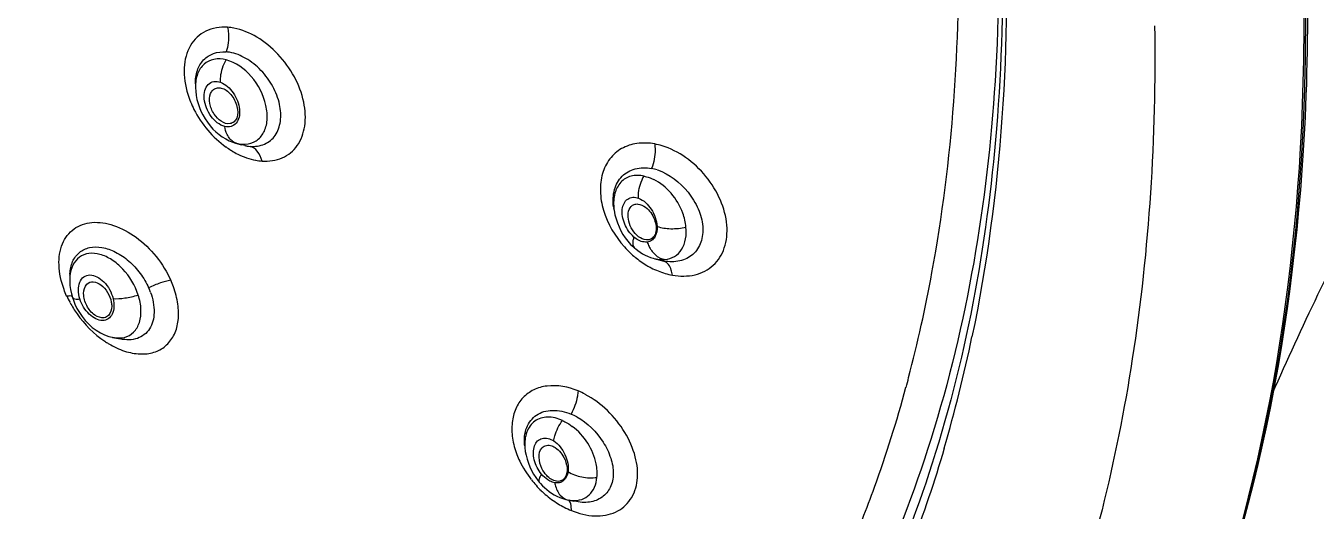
# Model space of a CAD drawing. Header units: millimetres. Extents: x 1241 to 1836, y -3 to 418.
# Drawn here: x 1639.46 to 1651.24, y 344.16 to 348.59 of the extents above; entities that cross this region are included whole.
import ezdxf

# ---------------------------------------------------------------- set-up
doc = ezdxf.new("R2010")
doc.units = ezdxf.units.MM
doc.header["$LTSCALE"] = 32.67
doc.layers.get('0').update_dxf_attribs({"linetype": 'CONTINUOUS'})
doc.layers.add('1', color=7, linetype='CONTINUOUS')

msp = doc.modelspace()

# ---------------------------------------------------------------- linework, layer by layer
at = {"color": 7, "linetype": 'Continuous'}
for p, q in [((1641.011, 348.056), (1641.011, 348.033)), ((1641.011, 348.033), (1641.011, 348.025)), ((1641.011, 348.025), (1641.013, 347.994)), ((1641.011, 348.025), (1641.011, 348.024)), ((1641.375, 347.521), (1641.418, 347.509)), ((1641.377, 347.521), (1641.384, 347.519)), ((1641.382, 347.519), (1641.388, 347.518)), ((1641.418, 347.509), (1641.434, 347.505)), ((1641.46, 347.498), (1641.434, 347.505)), ((1644.826, 346.931), (1644.83, 346.909)), ((1644.83, 346.911), (1644.83, 346.911)), ((1644.83, 346.909), (1644.83, 346.909)), ((1644.83, 346.908), (1644.838, 346.867)), ((1645.201, 346.466), (1645.202, 346.466)), ((1639.864, 346.278), (1639.864, 346.272)), ((1639.864, 346.272), (1639.864, 346.26)), ((1639.864, 346.26), (1639.866, 346.223)), ((1639.865, 346.317), (1639.865, 346.318)), ((1639.866, 346.223), (1639.871, 346.185)), ((1640.02, 346.234), (1640.021, 346.235)), ((1639.911, 346.052), (1639.93, 346.012)), ((1640.251, 345.75), (1640.254, 345.749)), ((1640.254, 345.749), (1640.327, 345.734)), ((1644.016, 344.744), (1644.02, 344.709)), ((1644.017, 344.735), (1644.017, 344.734)), ((1644.413, 344.265), (1644.428, 344.263)), ((1644.428, 344.263), (1644.44, 344.26)), ((1644.47, 344.255), (1644.462, 344.256))]:
    msp.add_line(p, q, dxfattribs=at)
for points in [[(1641.013, 347.994), (1641.018, 347.955), (1641.025, 347.917), (1641.035, 347.881), (1641.047, 347.846), (1641.061, 347.811), (1641.078, 347.777), (1641.098, 347.743), (1641.12, 347.71), (1641.144, 347.678), (1641.17, 347.649), (1641.197, 347.622)], [(1641.197, 347.622), (1641.226, 347.598), (1641.256, 347.577)], [(1641.256, 347.577), (1641.287, 347.558), (1641.318, 347.542)], [(1641.318, 347.542), (1641.351, 347.529), (1641.375, 347.521)], [(1644.838, 346.867), (1644.848, 346.829), (1644.86, 346.792), (1644.875, 346.756), (1644.892, 346.721), (1644.911, 346.688), (1644.932, 346.656), (1644.956, 346.626), (1644.981, 346.597), (1645.009, 346.571), (1645.017, 346.563)], [(1645.017, 346.563), (1645.027, 346.555), (1645.047, 346.54), (1645.068, 346.525), (1645.09, 346.512), (1645.113, 346.499), (1645.136, 346.488), (1645.162, 346.478), (1645.188, 346.47), (1645.202, 346.466)], [(1645.201, 346.466), (1645.206, 346.465), (1645.21, 346.464), (1645.214, 346.463), (1645.217, 346.461), (1645.221, 346.46)], [(1639.871, 346.185), (1639.88, 346.146), (1639.889, 346.112)], [(1639.889, 346.112), (1639.894, 346.096), (1639.911, 346.052)], [(1639.93, 346.012), (1639.952, 345.975), (1639.976, 345.939), (1640.004, 345.904), (1640.036, 345.871), (1640.07, 345.84), (1640.106, 345.813), (1640.144, 345.79), (1640.182, 345.771), (1640.22, 345.758), (1640.251, 345.75)], [(1644.02, 344.709), (1644.027, 344.673), (1644.036, 344.637), (1644.048, 344.601), (1644.061, 344.567), (1644.077, 344.534), (1644.095, 344.502), (1644.115, 344.471), (1644.138, 344.441), (1644.147, 344.429)], [(1644.147, 344.429), (1644.159, 344.415), (1644.177, 344.396), (1644.196, 344.378)], [(1644.196, 344.378), (1644.216, 344.36), (1644.238, 344.343), (1644.26, 344.328), (1644.284, 344.314), (1644.309, 344.3), (1644.335, 344.289), (1644.362, 344.279), (1644.39, 344.271), (1644.413, 344.265)], [(1644.44, 344.26), (1644.451, 344.258), (1644.462, 344.256)]]:
    msp.add_lwpolyline(points, dxfattribs=at)
for centre, radius, start, end in [((1641.27, 348.09), 0.488, 79.1699, 86.1533), ((1641.269, 348.023), 0.33, 80.5983, 86.2067), ((1641.446, 348.066), 0.436, 180.7674, 181.3503), ((1645.095, 346.925), 0.597, 73.1641, 79.7681), ((1641.773, 348.163), 0.832, 234.5488, 238.1987), ((1641.756, 348.136), 0.8, 238.2165, 239.0042), ((1641.539, 347.864), 0.374, 257.8613, 259.2853), ((1641.536, 347.849), 0.359, 259.2856, 261.509), ((1641.533, 347.831), 0.341, 261.4901, 266.1023), ((1641.652, 347.856), 0.5, 259.448, 266.2015), ((1645.098, 346.897), 0.399, 71.5221, 79.4448), ((1645.281, 347), 0.46, 187.4143, 188.5198), ((1645.292, 346.975), 0.467, 185.481, 188.1562), ((1645.614, 347.199), 0.931, 222.1617, 226.9144), ((1645.428, 346.717), 0.312, 198.3869, 202.4317), ((1645.602, 347.186), 0.914, 226.9106, 230.5044), ((1645.37, 346.905), 0.468, 251.4528, 253.6293), ((1645.363, 346.88), 0.443, 253.589, 259.8555), ((1645.323, 346.624), 0.169, 241.4284, 247.7099), ((1645.27, 346.72), 0.263, 266.7724, 274.9853), ((1645.475, 346.949), 0.643, 253.8184, 259.8892), ((1640.218, 346.271), 0.354, 174.362, 178.8087), ((1640.258, 346.312), 0.393, 177.7025, 179.1707), ((1639.989, 345.91), 0.874, 20.069, 24.2486), ((1640.687, 346.512), 0.934, 204.3579, 208.5591), ((1640.03, 345.953), 0.607, 20.9175, 24.0857), ((1640.04, 345.957), 0.596, 19.8785, 20.9117), ((1640.641, 346.401), 0.826, 236.3154, 238.9925), ((1640.63, 346.382), 0.804, 238.9952, 240.8171), ((1635.651, 348.507), 12.271, 344.8159, 345.2441), ((1644.219, 344.57), 0.746, 62.1701, 67.7828), ((1644.248, 344.592), 0.495, 60.6984, 67.4793), ((1644.454, 344.811), 0.443, 185.8437, 188.5869), ((1644.453, 344.777), 0.438, 184.242, 185.5203), ((1644.843, 345.052), 0.975, 218.0749, 222.0308), ((1644.838, 345.048), 0.969, 222.024, 226.0369), ((1644.575, 344.471), 0.29, 189.5095, 193.6408), ((1644.748, 344.925), 0.816, 238.3272, 242.8014), ((1644.375, 344.226), 0.0576, 37.1115, 42.5811), ((1644.466, 344.53), 0.27, 260.0457, 266.6362), ((1644.743, 344.914), 0.804, 242.7264, 247.8815)]:
    msp.add_arc(centre, radius, start, end, dxfattribs=at)
for points, knots in [([(1648.163, 351.746), (1648.325, 350.536), (1648.437, 348.195), (1647.967, 345.367), (1647.208, 343.403), (1646.485, 342.135), (1645.603, 341.053), (1644.908, 340.461), (1644.543, 340.206)], [0, 0, 0, 0, 0.288949, 0.550709, 0.671293, 0.785528, 0.894553, 1, 1, 1, 1]), ([(1647.516, 345.382), (1647.6, 345.698), (1647.897, 347.04), (1647.991, 348.424), (1647.971, 349.469)], [0, 0, 0, 0, 0.23836, 1, 1, 1, 1]), ([(1641.302, 348.577), (1641.236, 348.58), (1641.099, 348.561), (1640.945, 348.414), (1640.892, 348.197), (1640.917, 348.043), (1640.941, 347.966)], [0, 0, 0, 0, 0.237259, 0.461985, 0.710926, 1, 1, 1, 1]), ([(1641.302, 348.577), (1641.307, 348.559), (1641.32, 348.485), (1641.31, 348.406), (1641.291, 348.353)], [0, 0, 0, 0, 0.242685, 1, 1, 1, 1]), ([(1641.618, 347.357), (1641.681, 347.353), (1641.776, 347.366), (1641.882, 347.429), (1641.966, 347.521), (1642.023, 347.684), (1642.008, 347.906), (1641.921, 348.133), (1641.773, 348.337), (1641.584, 348.493), (1641.435, 348.554), (1641.361, 348.569)], [0, 0, 0, 0, 0.107152, 0.157839, 0.208758, 0.317743, 0.443103, 0.583231, 0.729693, 0.871659, 1, 1, 1, 1]), ([(1641.011, 348.06), (1641.01, 348.102), (1641.02, 348.182), (1641.078, 348.285), (1641.176, 348.346), (1641.252, 348.355), (1641.291, 348.353)], [0, 0, 0, 0, 0.271693, 0.514782, 0.749095, 1, 1, 1, 1]), ([(1641.51, 347.491), (1641.554, 347.488), (1641.644, 347.499), (1641.751, 347.587), (1641.796, 347.725), (1641.785, 347.882), (1641.722, 348.043), (1641.616, 348.188), (1641.48, 348.297), (1641.375, 348.34), (1641.323, 348.349)], [0, 0, 0, 0, 0.107254, 0.208285, 0.317639, 0.443433, 0.584127, 0.730854, 0.872515, 1, 1, 1, 1]), ([(1641.291, 348.279), (1641.255, 348.288), (1641.182, 348.295), (1641.082, 348.246), (1641.021, 348.15), (1641.011, 348.073), (1641.011, 348.033)], [0, 0, 0, 0, 0.254089, 0.482138, 0.723297, 1, 1, 1, 1]), ([(1641.24, 348.076), (1641.239, 348.092), (1641.241, 348.163), (1641.264, 348.233), (1641.291, 348.279)], [0, 0, 0, 0, 0.236973, 1, 1, 1, 1]), ([(1641.465, 347.51), (1641.499, 347.511), (1641.569, 347.532), (1641.643, 347.617), (1641.672, 347.735), (1641.654, 347.92), (1641.542, 348.136), (1641.379, 348.256), (1641.291, 348.279)], [0, 0, 0, 0, 0.100373, 0.200633, 0.314452, 0.445848, 0.735726, 1, 1, 1, 1]), ([(1641.279, 347.672), (1641.229, 347.684), (1641.161, 347.743), (1641.109, 347.839), (1641.088, 347.921), (1641.092, 347.997), (1641.121, 348.059), (1641.179, 348.089), (1641.221, 348.083), (1641.24, 348.076)], [0, 0, 0, 0, 0.26254, 0.414165, 0.560314, 0.688591, 0.796183, 0.893219, 1, 1, 1, 1]), ([(1641.169, 348.003), (1641.178, 348.012), (1641.203, 348.027), (1641.249, 348.025), (1641.295, 348.003), (1641.351, 347.95), (1641.396, 347.864), (1641.4, 347.782), (1641.387, 347.749)], [0, 0, 0, 0, 0.095259, 0.197218, 0.316497, 0.453332, 0.746274, 1, 1, 1, 1]), ([(1641.24, 348.076), (1641.287, 348.058), (1641.348, 348.001), (1641.396, 347.908), (1641.416, 347.83), (1641.413, 347.759), (1641.388, 347.699), (1641.336, 347.667), (1641.297, 347.668), (1641.279, 347.672)], [0, 0, 0, 0, 0.268251, 0.419002, 0.563829, 0.692148, 0.800678, 0.897254, 1, 1, 1, 1]), ([(1640.941, 347.966), (1640.956, 347.918), (1641.032, 347.733), (1641.168, 347.572), (1641.29, 347.485)], [0, 0, 0, 0, 0.246975, 1, 1, 1, 1]), ([(1641.328, 347.698), (1641.272, 347.688), (1641.181, 347.765), (1641.138, 347.875), (1641.138, 347.945), (1641.149, 347.972)], [0, 0, 0, 0, 0.466694, 0.75417, 1, 1, 1, 1]), ([(1641.387, 347.749), (1641.382, 347.736), (1641.366, 347.713), (1641.341, 347.7), (1641.328, 347.698)], [0, 0, 0, 0, 0.517577, 1, 1, 1, 1]), ([(1641.337, 347.547), (1641.333, 347.55), (1641.318, 347.566), (1641.307, 347.585), (1641.3, 347.6)], [0, 0, 0, 0, 0.237696, 1, 1, 1, 1]), ([(1641.388, 347.518), (1641.383, 347.519), (1641.365, 347.526), (1641.348, 347.537), (1641.337, 347.547)], [0, 0, 0, 0, 0.239353, 1, 1, 1, 1]), ([(1645.201, 347.513), (1645.148, 347.522), (1645.042, 347.527), (1644.895, 347.48), (1644.782, 347.38), (1644.715, 347.241), (1644.697, 347.077), (1644.739, 346.838), (1644.838, 346.669), (1644.924, 346.574)], [0, 0, 0, 0, 0.122171, 0.234183, 0.34213, 0.45405, 0.575786, 0.709275, 1, 1, 1, 1]), ([(1645.201, 347.513), (1645.203, 347.495), (1645.207, 347.42), (1645.193, 347.343), (1645.172, 347.29)], [0, 0, 0, 0, 0.236515, 1, 1, 1, 1]), ([(1641.344, 347.45), (1641.361, 347.439), (1641.429, 347.402), (1641.504, 347.375), (1641.56, 347.364)], [0, 0, 0, 0, 0.262813, 1, 1, 1, 1]), ([(1641.618, 347.357), (1641.61, 347.389), (1641.586, 347.445), (1641.536, 347.484), (1641.51, 347.491)], [0, 0, 0, 0, 0.554561, 1, 1, 1, 1]), ([(1645.362, 346.316), (1645.43, 346.305), (1645.566, 346.302), (1645.747, 346.393), (1645.853, 346.567), (1645.871, 346.782), (1645.808, 347.01), (1645.676, 347.223), (1645.494, 347.396), (1645.344, 347.473), (1645.268, 347.497)], [0, 0, 0, 0, 0.116406, 0.221821, 0.32795, 0.445741, 0.578388, 0.720839, 0.86449, 1, 1, 1, 1]), ([(1644.825, 346.94), (1644.818, 346.992), (1644.822, 347.093), (1644.892, 347.227), (1645.023, 347.299), (1645.122, 347.299), (1645.172, 347.29)], [0, 0, 0, 0, 0.267707, 0.506894, 0.740775, 1, 1, 1, 1]), ([(1645.225, 347.276), (1645.334, 347.239), (1645.481, 347.124), (1645.602, 346.928), (1645.648, 346.768), (1645.633, 346.617), (1645.557, 346.496), (1645.428, 346.435), (1645.332, 346.436), (1645.285, 346.444)], [0, 0, 0, 0, 0.278112, 0.420717, 0.553018, 0.670338, 0.776662, 0.883284, 1, 1, 1, 1]), ([(1645.103, 347.22), (1645.064, 347.228), (1644.985, 347.231), (1644.883, 347.169), (1644.827, 347.059), (1644.823, 346.975), (1644.828, 346.931)], [0, 0, 0, 0, 0.248811, 0.477663, 0.719584, 1, 1, 1, 1]), ([(1645.053, 347.018), (1645.052, 347.034), (1645.054, 347.104), (1645.076, 347.174), (1645.103, 347.22)], [0, 0, 0, 0, 0.236945, 1, 1, 1, 1]), ([(1645.103, 347.22), (1645.11, 347.218), (1645.141, 347.211), (1645.171, 347.199), (1645.193, 347.188)], [0, 0, 0, 0, 0.240038, 1, 1, 1, 1]), ([(1645.486, 346.753), (1645.482, 346.797), (1645.456, 346.91), (1645.361, 347.068), (1645.253, 347.159), (1645.193, 347.188)], [0, 0, 0, 0, 0.243961, 0.630647, 1, 1, 1, 1]), ([(1643.815, 339.761), (1643.25, 339.462), (1642.012, 339.01), (1639.997, 338.835), (1637.883, 339.149), (1635.735, 339.927), (1633.607, 341.141), (1630.813, 343.333), (1629.016, 345.433), (1627.966, 346.968)], [0, 0, 0, 0, 0.101346, 0.206262, 0.317787, 0.437812, 0.566982, 0.704831, 1, 1, 1, 1]), ([(1627.991, 346.986), (1628.563, 346.151), (1629.783, 344.581), (1631.846, 342.537), (1634.048, 340.903), (1636.318, 339.737), (1638.584, 339.082), (1640.774, 338.972), (1642.806, 339.427), (1643.989, 340.1), (1644.513, 340.507)], [0, 0, 0, 0, 0.153866, 0.301465, 0.440424, 0.569201, 0.687465, 0.796442, 0.899128, 1, 1, 1, 1]), ([(1645.01, 346.664), (1644.974, 346.696), (1644.931, 346.758), (1644.905, 346.85), (1644.9, 346.93), (1644.933, 347.008), (1645.002, 347.031), (1645.036, 347.024), (1645.053, 347.018)], [0, 0, 0, 0, 0.295764, 0.443745, 0.578953, 0.792288, 0.890398, 1, 1, 1, 1]), ([(1645.054, 346.666), (1645.032, 346.683), (1644.994, 346.728), (1644.952, 346.819), (1644.954, 346.911), (1644.987, 346.943)], [0, 0, 0, 0, 0.271591, 0.554147, 1, 1, 1, 1]), ([(1644.987, 346.943), (1644.994, 346.951), (1645.013, 346.963), (1645.061, 346.969), (1645.097, 346.951), (1645.117, 346.936)], [0, 0, 0, 0, 0.223941, 0.454455, 1, 1, 1, 1]), ([(1645.053, 347.018), (1645.101, 347.001), (1645.181, 346.919), (1645.218, 346.816), (1645.222, 346.761)], [0, 0, 0, 0, 0.480544, 1, 1, 1, 1]), ([(1645.117, 346.936), (1645.154, 346.908), (1645.206, 346.833), (1645.22, 346.739), (1645.208, 346.699)], [0, 0, 0, 0, 0.520316, 1, 1, 1, 1]), ([(1639.812, 346.186), (1639.786, 346.257), (1639.754, 346.398), (1639.78, 346.6), (1639.893, 346.753), (1640.074, 346.813), (1640.279, 346.777), (1640.555, 346.626), (1640.717, 346.422), (1640.786, 346.269)], [0, 0, 0, 0, 0.133923, 0.24865, 0.349002, 0.450467, 0.567755, 0.704035, 1, 1, 1, 1]), ([(1645.222, 346.761), (1645.224, 346.728), (1645.217, 346.676), (1645.174, 346.63), (1645.146, 346.62), (1645.132, 346.618)], [0, 0, 0, 0, 0.546955, 0.776637, 1, 1, 1, 1]), ([(1645.208, 346.699), (1645.203, 346.684), (1645.189, 346.656), (1645.16, 346.641), (1645.146, 346.638)], [0, 0, 0, 0, 0.523665, 1, 1, 1, 1]), ([(1645.222, 346.761), (1645.262, 346.747), (1645.351, 346.735), (1645.441, 346.743), (1645.486, 346.753)], [0, 0, 0, 0, 0.475113, 1, 1, 1, 1]), ([(1645.293, 346.459), (1645.324, 346.461), (1645.384, 346.48), (1645.479, 346.575), (1645.493, 346.684), (1645.486, 346.753)], [0, 0, 0, 0, 0.234329, 0.466498, 1, 1, 1, 1]), ([(1639.866, 346.328), (1639.867, 346.366), (1639.881, 346.44), (1639.947, 346.529), (1640.047, 346.577), (1640.165, 346.575), (1640.289, 346.529), (1640.409, 346.448), (1640.51, 346.335), (1640.563, 346.247), (1640.584, 346.2)], [0, 0, 0, 0, 0.113357, 0.214869, 0.315475, 0.427382, 0.555677, 0.698597, 0.849769, 1, 1, 1, 1]), ([(1645.01, 346.664), (1645.007, 346.653), (1644.998, 346.621), (1645, 346.579), (1645.017, 346.563)], [0, 0, 0, 0, 0.322624, 1, 1, 1, 1]), ([(1645.132, 346.618), (1645.123, 346.617), (1645.078, 346.618), (1645.036, 346.642), (1645.01, 346.664)], [0, 0, 0, 0, 0.222162, 1, 1, 1, 1]), ([(1645.146, 346.638), (1645.139, 346.637), (1645.106, 346.635), (1645.074, 346.651), (1645.054, 346.666)], [0, 0, 0, 0, 0.222921, 1, 1, 1, 1]), ([(1640.489, 346.135), (1640.46, 346.222), (1640.388, 346.344), (1640.254, 346.458), (1640.147, 346.51), (1640.041, 346.522), (1639.947, 346.487), (1639.885, 346.407), (1639.869, 346.341), (1639.865, 346.306)], [0, 0, 0, 0, 0.300234, 0.443935, 0.572383, 0.683018, 0.783017, 0.884401, 1, 1, 1, 1]), ([(1645.159, 346.559), (1645.165, 346.55), (1645.187, 346.518), (1645.217, 346.49), (1645.242, 346.476)], [0, 0, 0, 0, 0.264136, 1, 1, 1, 1]), ([(1645.128, 346.405), (1645.142, 346.397), (1645.195, 346.368), (1645.252, 346.345), (1645.296, 346.332)], [0, 0, 0, 0, 0.257559, 1, 1, 1, 1]), ([(1645.362, 346.316), (1645.36, 346.332), (1645.35, 346.381), (1645.318, 346.433), (1645.285, 346.444)], [0, 0, 0, 0, 0.309525, 1, 1, 1, 1]), ([(1639.957, 346.099), (1639.948, 346.125), (1639.94, 346.177), (1639.95, 346.25), (1639.988, 346.305), (1640.051, 346.324), (1640.118, 346.303), (1640.203, 346.238), (1640.246, 346.159), (1640.259, 346.102)], [0, 0, 0, 0, 0.140692, 0.262251, 0.364044, 0.460948, 0.57275, 0.705429, 1, 1, 1, 1]), ([(1640.179, 345.928), (1640.15, 345.923), (1640.079, 345.95), (1640.014, 346.035), (1639.981, 346.138), (1639.999, 346.212), (1640.02, 346.234)], [0, 0, 0, 0, 0.217762, 0.498319, 0.780118, 1, 1, 1, 1]), ([(1640.021, 346.235), (1640.035, 346.249), (1640.085, 346.265), (1640.157, 346.228), (1640.214, 346.161), (1640.238, 346.101), (1640.243, 346.07)], [0, 0, 0, 0, 0.190383, 0.422961, 0.706458, 1, 1, 1, 1]), ([(1640.786, 346.269), (1640.754, 346.264), (1640.685, 346.245), (1640.619, 346.217), (1640.584, 346.2)], [0, 0, 0, 0, 0.460539, 1, 1, 1, 1]), ([(1639.836, 346.126), (1639.841, 346.127), (1639.857, 346.129), (1639.873, 346.13), (1639.885, 346.128)], [0, 0, 0, 0, 0.283419, 1, 1, 1, 1]), ([(1639.889, 346.112), (1639.891, 346.105), (1639.919, 346.096), (1639.941, 346.098), (1639.957, 346.099)], [0, 0, 0, 0, 0.33441, 1, 1, 1, 1]), ([(1640.259, 346.102), (1640.265, 346.077), (1640.27, 346.029), (1640.258, 345.963), (1640.219, 345.914), (1640.16, 345.897), (1640.097, 345.916), (1640.016, 345.975), (1639.973, 346.047), (1639.957, 346.099)], [0, 0, 0, 0, 0.138757, 0.258578, 0.360166, 0.458312, 0.570535, 0.702827, 1, 1, 1, 1]), ([(1640.238, 345.68), (1640.284, 345.654), (1640.376, 345.614), (1640.517, 345.59), (1640.647, 345.609), (1640.753, 345.674), (1640.828, 345.777), (1640.86, 345.909), (1640.855, 346.058), (1640.829, 346.159), (1640.81, 346.21)], [0, 0, 0, 0, 0.142449, 0.269842, 0.383687, 0.490729, 0.599513, 0.718446, 0.852042, 1, 1, 1, 1]), ([(1640.259, 346.102), (1640.295, 346.1), (1640.373, 346.106), (1640.449, 346.123), (1640.489, 346.135)], [0, 0, 0, 0, 0.459009, 1, 1, 1, 1]), ([(1640.601, 346.159), (1640.622, 346.101), (1640.646, 345.987), (1640.61, 345.821), (1640.482, 345.721), (1640.377, 345.723), (1640.327, 345.734)], [0, 0, 0, 0, 0.293688, 0.537361, 0.756257, 1, 1, 1, 1]), ([(1640.363, 345.749), (1640.394, 345.757), (1640.455, 345.791), (1640.508, 345.888), (1640.52, 346.008), (1640.503, 346.092), (1640.489, 346.135)], [0, 0, 0, 0, 0.211867, 0.43864, 0.699825, 1, 1, 1, 1]), ([(1639.867, 346.065), (1639.886, 346.03), (1639.97, 345.896), (1640.085, 345.779), (1640.183, 345.713)], [0, 0, 0, 0, 0.252607, 1, 1, 1, 1]), ([(1640.243, 346.07), (1640.246, 346.058), (1640.25, 346.016), (1640.238, 345.969), (1640.217, 345.948)], [0, 0, 0, 0, 0.291341, 1, 1, 1, 1]), ([(1640.254, 345.749), (1640.264, 345.747), (1640.3, 345.741), (1640.337, 345.743), (1640.363, 345.749)], [0, 0, 0, 0, 0.265362, 1, 1, 1, 1]), ([(1644.501, 345.26), (1644.412, 345.296), (1644.27, 345.326), (1644.096, 345.277), (1643.994, 345.204), (1643.926, 345.098), (1643.894, 344.969), (1643.899, 344.825), (1643.925, 344.728), (1643.944, 344.68)], [0, 0, 0, 0, 0.265317, 0.381798, 0.492482, 0.60461, 0.724609, 0.856281, 1, 1, 1, 1]), ([(1647.095, 344.092), (1647.134, 344.188), (1647.283, 344.583), (1647.409, 344.986), (1647.493, 345.293)], [0, 0, 0, 0, 0.245731, 1, 1, 1, 1]), ([(1644.501, 345.26), (1644.5, 345.244), (1644.491, 345.17), (1644.465, 345.1), (1644.438, 345.049)], [0, 0, 0, 0, 0.224431, 1, 1, 1, 1]), ([(1644.44, 344.169), (1644.508, 344.142), (1644.644, 344.107), (1644.845, 344.137), (1644.995, 344.262), (1645.057, 344.453), (1645.032, 344.671), (1644.935, 344.891), (1644.778, 345.088), (1644.641, 345.19), (1644.567, 345.229)], [0, 0, 0, 0, 0.126427, 0.236405, 0.338102, 0.446024, 0.569983, 0.709062, 0.855881, 1, 1, 1, 1]), ([(1644.014, 344.765), (1644.008, 344.819), (1644.017, 344.926), (1644.114, 345.055), (1644.275, 345.097), (1644.384, 345.071), (1644.438, 345.049)], [0, 0, 0, 0, 0.256506, 0.484343, 0.721499, 1, 1, 1, 1]), ([(1644.36, 344.99), (1644.317, 345.01), (1644.229, 345.035), (1644.098, 344.996), (1644.02, 344.883), (1644.013, 344.792), (1644.017, 344.744)], [0, 0, 0, 0, 0.2681, 0.497558, 0.728269, 1, 1, 1, 1]), ([(1644.279, 344.804), (1644.281, 344.819), (1644.296, 344.886), (1644.328, 344.948), (1644.36, 344.99)], [0, 0, 0, 0, 0.226758, 1, 1, 1, 1]), ([(1644.36, 344.99), (1644.367, 344.987), (1644.398, 344.971), (1644.427, 344.953), (1644.448, 344.937)], [0, 0, 0, 0, 0.241615, 1, 1, 1, 1]), ([(1644.674, 344.472), (1644.677, 344.512), (1644.67, 344.623), (1644.598, 344.79), (1644.504, 344.896), (1644.448, 344.937)], [0, 0, 0, 0, 0.229293, 0.611558, 1, 1, 1, 1]), ([(1644.491, 345.023), (1644.587, 344.969), (1644.71, 344.847), (1644.804, 344.655), (1644.832, 344.511), (1644.806, 344.379), (1644.725, 344.281), (1644.602, 344.236), (1644.514, 344.244), (1644.47, 344.255)], [0, 0, 0, 0, 0.290877, 0.43197, 0.559381, 0.670961, 0.773564, 0.879811, 1, 1, 1, 1]), ([(1644.168, 344.501), (1644.137, 344.539), (1644.102, 344.605), (1644.091, 344.697), (1644.1, 344.758), (1644.128, 344.806), (1644.191, 344.842), (1644.248, 344.823), (1644.279, 344.804)], [0, 0, 0, 0, 0.303761, 0.445624, 0.570686, 0.677582, 0.776207, 1, 1, 1, 1]), ([(1644.279, 344.804), (1644.324, 344.775), (1644.392, 344.685), (1644.417, 344.576), (1644.41, 344.523)], [0, 0, 0, 0, 0.505823, 1, 1, 1, 1]), ([(1644.215, 344.49), (1644.197, 344.508), (1644.148, 344.579), (1644.13, 344.697), (1644.174, 344.742)], [0, 0, 0, 0, 0.288183, 1, 1, 1, 1]), ([(1644.174, 344.742), (1644.184, 344.752), (1644.213, 344.768), (1644.246, 344.764), (1644.261, 344.759)], [0, 0, 0, 0, 0.477296, 1, 1, 1, 1]), ([(1644.261, 344.759), (1644.267, 344.757), (1644.294, 344.745), (1644.317, 344.727), (1644.332, 344.71)], [0, 0, 0, 0, 0.23019, 1, 1, 1, 1]), ([(1644.332, 344.71), (1644.348, 344.693), (1644.395, 344.626), (1644.416, 344.523), (1644.384, 344.472)], [0, 0, 0, 0, 0.278738, 1, 1, 1, 1]), ([(1643.944, 344.68), (1643.951, 344.66), (1643.986, 344.579), (1644.034, 344.503), (1644.075, 344.451)], [0, 0, 0, 0, 0.243268, 1, 1, 1, 1]), ([(1644.168, 344.501), (1644.159, 344.487), (1644.145, 344.467), (1644.141, 344.436), (1644.147, 344.429)], [0, 0, 0, 0, 0.641236, 1, 1, 1, 1]), ([(1644.245, 344.438), (1644.238, 344.442), (1644.209, 344.458), (1644.185, 344.482), (1644.168, 344.501)], [0, 0, 0, 0, 0.234987, 1, 1, 1, 1]), ([(1644.334, 344.437), (1644.324, 344.435), (1644.279, 344.435), (1644.238, 344.464), (1644.215, 344.49)], [0, 0, 0, 0, 0.215438, 1, 1, 1, 1]), ([(1644.41, 344.523), (1644.406, 344.493), (1644.387, 344.447), (1644.333, 344.42), (1644.303, 344.42), (1644.289, 344.423)], [0, 0, 0, 0, 0.518094, 0.751667, 1, 1, 1, 1]), ([(1644.41, 344.523), (1644.448, 344.5), (1644.535, 344.469), (1644.628, 344.465), (1644.674, 344.472)], [0, 0, 0, 0, 0.488854, 1, 1, 1, 1]), ([(1644.45, 344.261), (1644.478, 344.259), (1644.535, 344.265), (1644.608, 344.309), (1644.658, 344.382), (1644.671, 344.441), (1644.674, 344.472)], [0, 0, 0, 0, 0.248934, 0.483973, 0.728332, 1, 1, 1, 1]), ([(1644.165, 344.35), (1644.177, 344.339), (1644.225, 344.295), (1644.278, 344.256), (1644.319, 344.231)], [0, 0, 0, 0, 0.253226, 1, 1, 1, 1]), ([(1644.293, 344.403), (1644.301, 344.369), (1644.327, 344.308), (1644.385, 344.271), (1644.413, 344.265)], [0, 0, 0, 0, 0.545469, 1, 1, 1, 1]), ([(1644.44, 344.169), (1644.441, 344.178), (1644.44, 344.21), (1644.434, 344.243), (1644.421, 344.261)], [0, 0, 0, 0, 0.297647, 1, 1, 1, 1])]:
    msp.add_open_spline(points, degree=3, knots=knots, dxfattribs=at)
for points in [[(1641.149, 347.972), (1641.154, 347.984), (1641.16, 347.994), (1641.169, 348.003)], [(1641.3, 347.6), (1641.289, 347.622), (1641.282, 347.647), (1641.279, 347.672)], [(1641.388, 347.518), (1641.401, 347.515), (1641.414, 347.512), (1641.427, 347.511)], [(1641.427, 347.511), (1641.44, 347.51), (1641.452, 347.509), (1641.465, 347.51)], [(1645.14, 346.598), (1645.146, 346.584), (1645.152, 346.571), (1645.159, 346.559)], [(1645.021, 346.481), (1645.055, 346.453), (1645.091, 346.428), (1645.128, 346.405)], [(1645.202, 346.466), (1645.219, 346.462), (1645.237, 346.459), (1645.256, 346.458)], [(1645.259, 346.468), (1645.27, 346.464), (1645.281, 346.461), (1645.293, 346.459)], [(1639.836, 346.126), (1639.827, 346.146), (1639.819, 346.166), (1639.812, 346.186)], [(1640.217, 345.948), (1640.207, 345.938), (1640.193, 345.931), (1640.179, 345.928)], [(1644.366, 344.452), (1644.356, 344.445), (1644.345, 344.439), (1644.334, 344.437)], [(1644.384, 344.472), (1644.379, 344.465), (1644.373, 344.458), (1644.366, 344.452)], [(1644.289, 344.423), (1644.274, 344.426), (1644.259, 344.431), (1644.245, 344.438)]]:
    msp.add_open_spline(points, degree=3, dxfattribs=at)
at = {"layer": '1', "color": 7, "linetype": 'Continuous'}
msp.add_arc((1635.286, 348.411), 13.082, 343.6896, 348.2759, dxfattribs=at)
for points, knots in [([(1650.523, 354.033), (1650.777, 352.926), (1651.135, 350.738), (1651.227, 346.613), (1650.584, 343.597), (1649.756, 341.869)], [0, 0, 0, 0, 0.275287, 0.535393, 1, 1, 1, 1]), ([(1649.792, 341.945), (1650.593, 343.66), (1651.204, 346.651), (1651.095, 350.742), (1650.731, 352.919), (1650.476, 354.021)], [0, 0, 0, 0, 0.462823, 0.723547, 1, 1, 1, 1]), ([(1650.492, 354.025), (1650.719, 353.045), (1651.056, 351.104), (1651.238, 347.416), (1650.834, 344.702), (1650.255, 343.073)], [0, 0, 0, 0, 0.272566, 0.531743, 1, 1, 1, 1]), ([(1648.249, 351.198), (1648.381, 350.023), (1648.445, 347.758), (1647.947, 345.035), (1647.192, 343.151), (1646.486, 341.94), (1645.635, 340.907), (1644.97, 340.341), (1644.621, 340.095)], [0, 0, 0, 0, 0.290288, 0.55249, 0.672964, 0.786862, 0.895307, 1, 1, 1, 1]), ([(1648.278, 351.209), (1648.333, 350.732), (1648.48, 348.914), (1648.369, 347.068), (1648.095, 345.753)], [0, 0, 0, 0, 0.263663, 1, 1, 1, 1]), ([(1650.837, 345.238), (1650.97, 345.541), (1651.565, 346.833), (1652.247, 348.084), (1652.812, 349.018)], [0, 0, 0, 0, 0.232323, 1, 1, 1, 1]), ([(1649.761, 348.59), (1649.775, 347.575), (1649.656, 345.619), (1648.988, 342.874), (1647.849, 340.521), (1646.262, 338.652), (1644.278, 337.355), (1641.985, 336.697), (1639.491, 336.694), (1637.828, 337.099), (1636.996, 337.389)], [0, 0, 0, 0, 0.148409, 0.28512, 0.410597, 0.527212, 0.639249, 0.752162, 0.871169, 1, 1, 1, 1]), ([(1647.842, 344.737), (1647.664, 344.132), (1647.228, 342.982), (1646.297, 341.447), (1645.128, 340.198), (1643.746, 339.269), (1642.185, 338.686), (1640.489, 338.462), (1638.698, 338.598), (1637.509, 338.913), (1636.912, 339.12)], [0, 0, 0, 0, 0.135506, 0.262483, 0.38296, 0.499903, 0.616861, 0.737381, 0.864417, 1, 1, 1, 1])]:
    msp.add_open_spline(points, degree=3, knots=knots, dxfattribs=at)

doc.saveas('drawing.dxf')
